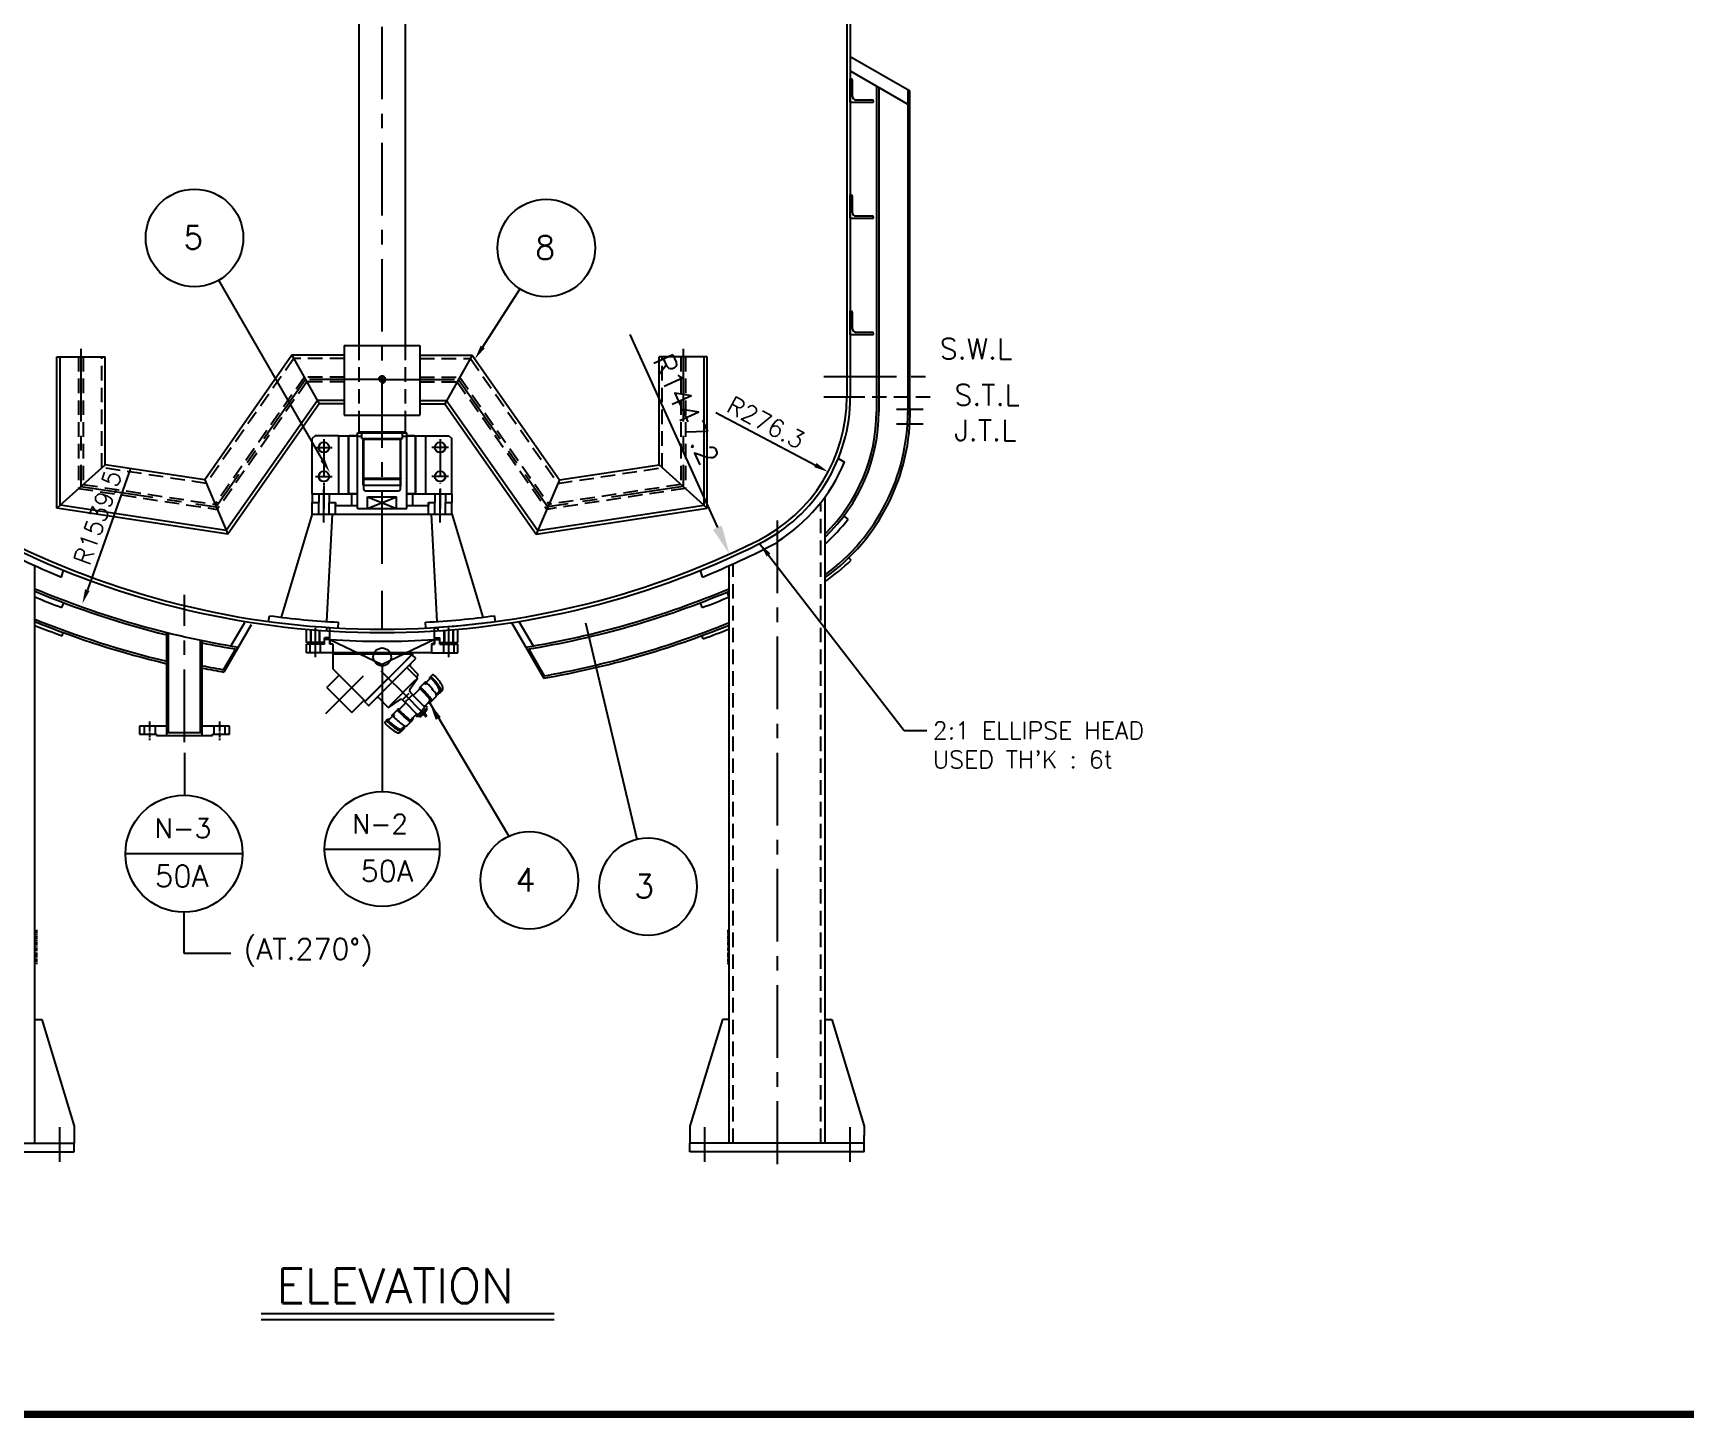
# Model space of a CAD drawing. Extents: x -25020 to 82531, y -53367 to 83281.
# Drawn here: x 1931 to 4775, y -6 to 2378 of the extents above; entities that cross this region are included whole.
import ezdxf

# ---------------------------------------------------------------- set-up
doc = ezdxf.new("R2010")
doc.units = 0
doc.header["$LTSCALE"] = 100
doc.header["$MEASUREMENT"] = 0
for name, pattern in [('CENTER', [2, 1.25, -0.25, 0.25, -0.25]), ('DASHDOT', [16.308264, 8.154132, -4.077066, 0, -4.077066]), ('DASHED', [12.231198, 8.154132, -4.077066]), ('DIVIDE', [1.25, 0.5, -0.25, 0, -0.25, 0, -0.25]), ('HIDDEN', [0.375, 0.25, -0.125]), ('PHANTOM', [2.5, 1.25, -0.25, 0.25, -0.25, 0.25, -0.25])]:
    doc.linetypes.add(name, pattern=pattern)
doc.layers.get('0').update_dxf_attribs({"linetype": 'CONTINUOUS'})
doc.layers.get('DEFPOINTS').update_dxf_attribs({"linetype": 'CONTINUOUS'})
for name, color, linetype in [('1', 1, 'CENTER'), ('2', 2, 'HIDDEN'), ('4', 4, 'CONTINUOUS'), ('CENTER', 1, 'CENTER'), ('DIM', 4, 'CONTINUOUS'), ('L1', 1, 'CENTER'), ('L3', 3, 'CONTINUOUS'), ('L9', 1, 'PHANTOM')]:
    doc.layers.add(name, color=color, linetype=linetype)
doc.layers.add('치수선', color=4, linetype='CONTINUOUS', lineweight=5)
doc.styles.add('ROMANS', font='romans.shx')
doc.dimstyles.get("Standard").update_dxf_attribs({"dimscale": 10, "dimtxt": 5, "dimasz": 5, "dimexe": 1, "dimexo": 1, "dimgap": 1, "dimtad": 1, "dimdec": 1, "dimzin": 0, "dimdsep": 46, "dimtxsty": 'ROMANS', "dimcen": 1, "dimclrd": 256, "dimclre": 256, "dimclrt": 256, "dimadec": 0, "dimazin": 0, "dimtfac": 1, "dimtdec": 1, "dimtmove": 0, "dimatfit": 3, "dimfxl": 1, "dimtolj": 1, "dimtzin": 0, "dimlwe": -1, "dimarcsym": 0})

# ---------------------------------------------------------------- blocks, each defined once
blk = doc.blocks.new('*D28')
at = {"layer": '4', "linetype": 'Continuous', "lineweight": -2, "transparency": 16777216}
blk.add_line((3106.8, 1724.8), (3277.9, 1634.3), dxfattribs=at)
at = {"layer": '4', "linetype": 'Continuous', "lineweight": 25, "transparency": 16777216}
blk.add_solid([(3279.8, 1638), (3275.9, 1630.6), (3300, 1622.6)], dxfattribs=at)
at = {"layer": 'DEFPOINTS', "color": 0, "linetype": 'Continuous', "lineweight": 25, "transparency": 16777216}
for p in [(3055.7, 1751.8), (3300, 1622.6)]:
    blk.add_point(p, dxfattribs=at)
at = {"layer": '4', "linetype": 'Continuous', "lineweight": -2, "transparency": 16777216, "insert": (3193, 1707.5), "char_height": 30, "attachment_point": 5, "rotation": 332.1321, "style": 'ROMANS'}
blk.add_mtext('\\A1;R276.3', dxfattribs=at)
blk = doc.blocks.new('*D29')
at = {"layer": '4', "linetype": 'Continuous', "lineweight": -2, "transparency": 16777216}
blk.add_line((2099.2, 1628.7), (2024.8, 1419.3), dxfattribs=at)
at = {"layer": '4', "linetype": 'Continuous', "lineweight": 25, "transparency": 16777216}
blk.add_solid([(2020.8, 1420.7), (2028.7, 1417.9), (2016.4, 1395.8)], dxfattribs=at)
at = {"layer": 'DEFPOINTS', "color": 0, "linetype": 'Continuous', "lineweight": 25, "transparency": 16777216}
for p in [(2532, 2846.3), (2016.4, 1395.8)]:
    blk.add_point(p, dxfattribs=at)
at = {"layer": '4', "linetype": 'Continuous', "lineweight": -2, "transparency": 16777216, "insert": (2042.6, 1544.1), "char_height": 30, "attachment_point": 5, "rotation": 70.4297, "style": 'ROMANS'}
blk.add_mtext('\\A1;R1539.5', dxfattribs=at)

msp = doc.modelspace()

# ---------------------------------------------------------------- linework, layer by layer
at = {"lineweight": -2}
for p, q in [((3332.04, 5174.85), (3332.04, 2173.65)), ((3338.04, 5035.3), (3338.04, 2177.11)), ((2491.99, 2582.19), (2491.99, 1840.23)), ((2572.09, 2582.19), (2572.09, 1840.23)), ((3383.04, 2287.13), (3383.04, 1726.3)), ((3387.04, 2284.82), (3387.04, 1726.3)), ((3437.04, 2280.95), (3437.04, 1720.58)), ((3440.04, 2279.22), (3440.04, 1732.3)), ((3332.04, 2173.64), (3332.04, 1751.81)), ((3338.04, 2177.11), (3338.04, 1751.85)), ((3332.04, 1786.85), (3338.04, 1786.85)), ((3332.04, 1786.85), (3338.04, 1786.85)), ((3332.04, 1751.85), (3338.04, 1751.85)), ((3338.04, 1751.81), (3338.04, 1751.85)), ((2491.99, 1720.24), (2491.99, 1691.85)), ((2572.09, 1720.24), (2572.09, 1691.85)), ((2491.99, 1691.85), (2493.99, 1689.85)), ((2570.09, 1689.85), (2572.09, 1691.85)), ((3317.43, 1645.92), (3327.74, 1639.42)), ((3294.54, 466.85), (3294.54, 1579.79)), ((1934.54, 466.85), (1934.54, 1461.22)), ((3129.54, 466.85), (3129.54, 1461.22)), ((1981, 1388.94), (1984.19, 1397.35)), ((3083.08, 1388.94), (3079.89, 1397.35)), ((3129.54, 1407.44), (3126.07, 1415.75)), ((1981.23, 1340.43), (1983.29, 1346.06)), ((2161.49, 1168.87), (2161.49, 1346.11)), ((2164.29, 1173.87), (2164.29, 1345.42)), ((3084.78, 1335.14), (3082.72, 1340.77)), ((2219.79, 1173.87), (2219.79, 1332.85)), ((2222.59, 1168.87), (2222.59, 1332.28)), ((2442.25, 1334.01), (2442.25, 1328)), ((2447.25, 1326.01), (2447.25, 1283.65)), ((2617.25, 1310.98), (2447.25, 1310.98)), ((2584.55, 1308.98), (2447.25, 1308.98)), ((2582.46, 1306.89), (2583.64, 1308.07)), ((2583.64, 1308.07), (2585.76, 1305.95)), ((2584.55, 1310.98), (2584.55, 1308.98)), ((2617.25, 1326.01), (2617.25, 1310.98)), ((2622.25, 1334.01), (2622.25, 1326.01)), ((2447.25, 1283.65), (2503.23, 1227.67)), ((2522.65, 1233.74), (2574.84, 1285.92)), ((2523.56, 1248), (2564.22, 1288.65)), ((2582.46, 1306.89), (2564.22, 1288.65)), ((2574.84, 1285.92), (2580.45, 1291.54)), ((2592.59, 1268.17), (2574.84, 1285.92)), ((2580.45, 1291.54), (2589.4, 1300.49)), ((2593.8, 1274.55), (2580.45, 1287.9)), ((2589.4, 1302.31), (2585.76, 1305.95)), ((2437.12, 1251.35), (2458.33, 1272.57)), ((2437.12, 1251.35), (2479.9, 1208.57)), ((2592.78, 1265.97), (2580.01, 1247.74)), ((2592.59, 1268.17), (2592.42, 1268.34)), ((2592.44, 1270.75), (2593.8, 1272.12)), ((2596.94, 1251.35), (2596.69, 1251.09)), ((2605.81, 1260.22), (2596.94, 1251.35)), ((2598.76, 1251.35), (2599.06, 1251.04)), ((2614.37, 1266.34), (2608.24, 1260.22)), ((2608.24, 1260.22), (2608.24, 1260.22)), ((2614.92, 1269.32), (2614.37, 1268.77)), ((2615.22, 1267.2), (2614.37, 1266.34)), ((2618.18, 1272.58), (2614.92, 1269.32)), ((2618.03, 1265.6), (2616.43, 1267.2)), ((2617.34, 1269.32), (2619.55, 1267.12)), ((2623.26, 1270.83), (2621.21, 1272.88)), ((2479.9, 1208.57), (2501.11, 1229.79)), ((2502.32, 1226.76), (2503.5, 1227.94)), ((2504.44, 1224.63), (2502.32, 1226.76)), ((2503.5, 1227.94), (2523.56, 1248)), ((2504.44, 1224.63), (2508.08, 1220.99)), ((2509.9, 1220.99), (2522.65, 1233.74)), ((2526.29, 1233.74), (2542.22, 1217.8)), ((2544.42, 1217.61), (2562.65, 1230.38)), ((2561.48, 1213.45), (2571.76, 1223.74)), ((2592.43, 1205.17), (2572.2, 1225.4)), ((2585, 1238.19), (2605.22, 1217.96)), ((2586.65, 1238.63), (2596.94, 1248.92)), ((2596.99, 1248.97), (2596.69, 1249.27)), ((2613.83, 1227.58), (2611.38, 1225.12)), ((2615.34, 1226.05), (2615.88, 1226.6)), ((2615.88, 1226.6), (2624.45, 1235.17)), ((2625.39, 1239.14), (2625.43, 1239.18)), ((2625.43, 1239.18), (2629.71, 1243.46)), ((2630.93, 1241.64), (2631.23, 1241.94)), ((2631.23, 1241.94), (2634.94, 1245.66)), ((2541.07, 1195.48), (2537.81, 1192.22)), ((2541.62, 1196.03), (2541.07, 1195.48)), ((2544.05, 1196.03), (2543.19, 1195.17)), ((2550.17, 1202.15), (2544.05, 1196.03)), ((2559.05, 1213.45), (2550.17, 1204.58)), ((2550.17, 1202.15), (2550.17, 1202.15)), ((2575.23, 1185.94), (2583.8, 1194.51)), ((2585.27, 1199.02), (2582.82, 1196.57)), ((2595.59, 1202.66), (2607.73, 1214.8)), ((2609.06, 1213.47), (2598.1, 1202.5)), ((2114.54, 1184.87), (2114.54, 1170.87)), ((2161.49, 1184.87), (2114.54, 1184.87)), ((2114.54, 1170.87), (2144.04, 1170.87)), ((2122.54, 1184.87), (2122.54, 1170.87)), ((2141.54, 1184.87), (2141.54, 1170.87)), ((2144.04, 1170.87), (2144.04, 1168.87)), ((2144.04, 1168.87), (2240.04, 1168.87)), ((2161.49, 1173.87), (2222.59, 1173.87)), ((2269.54, 1184.87), (2222.59, 1184.87)), ((2240.04, 1168.87), (2240.04, 1170.87)), ((2240.04, 1170.87), (2269.54, 1170.87)), ((2242.54, 1184.87), (2242.54, 1170.87)), ((2261.54, 1184.87), (2261.54, 1170.87)), ((2269.54, 1170.87), (2269.54, 1184.87)), ((2537.51, 1189.18), (2539.56, 1187.13)), ((2543.28, 1190.84), (2541.07, 1193.05)), ((2543.19, 1193.96), (2544.79, 1192.36)), ((2564.74, 1175.45), (2568.45, 1179.16)), ((2566.93, 1180.68), (2571.22, 1184.96)), ((2568.45, 1179.16), (2568.75, 1179.46)), ((2571.22, 1184.96), (2571.26, 1185)), ((1934.54, 679.71), (1946.27, 679.71)), ((1946.27, 679.71), (2002.04, 495.94)), ((3117.8, 679.71), (3062.04, 495.94)), ((3129.54, 679.71), (3117.8, 679.71)), ((3294.54, 679.71), (3306.27, 679.71)), ((3306.27, 679.71), (3362.04, 495.94)), ((2002.04, 495.94), (2002.04, 466.85)), ((3062.04, 495.94), (3062.04, 466.85)), ((3362.04, 495.94), (3362.04, 479.85)), ((1702.04, 466.85), (2002.04, 466.85)), ((2002.04, 451.85), (2002.04, 466.85)), ((3362.04, 466.85), (3062.04, 466.85)), ((3062.04, 451.85), (3062.04, 466.85)), ((3362.04, 451.85), (3362.04, 479.85)), ((1702.04, 451.85), (2002.04, 451.85)), ((3362.04, 451.85), (3062.04, 451.85)), ((2324.09, 173.36), (2828.32, 173.36))]:
    msp.add_line(p, q, dxfattribs=at)
at = {"linetype": 'Continuous', "lineweight": -2}
for p, q in [((3338.04, 2259.42), (3338.04, 2299.42)), ((3338.04, 2299.42), (3339.04, 2299.42)), ((3342.04, 2268.42), (3342.04, 2296.42)), ((3338.04, 2259.42), (3378.04, 2259.42)), ((3347.04, 2263.42), (3375.04, 2263.42)), ((3378.04, 2259.42), (3378.04, 2260.42)), ((3338.04, 2059.42), (3338.04, 2099.42)), ((3338.04, 2099.42), (3339.04, 2099.42)), ((3342.04, 2068.42), (3342.04, 2096.42)), ((3338.04, 2059.42), (3378.04, 2059.42)), ((3347.04, 2063.42), (3375.04, 2063.42)), ((3378.04, 2059.42), (3378.04, 2060.42)), ((3338.04, 1859.42), (3338.04, 1899.42)), ((3338.04, 1899.42), (3339.04, 1899.42)), ((3342.04, 1868.42), (3342.04, 1896.42)), ((3338.04, 1859.42), (3378.04, 1859.42)), ((3347.04, 1863.42), (3375.04, 1863.42)), ((3378.04, 1859.42), (3378.04, 1860.42)), ((2467.05, 1823.46), (2376.78, 1823.46)), ((2597.05, 1823.46), (2687.33, 1823.46)), ((2467.05, 1745.68), (2420.85, 1745.68)), ((2467.05, 1740.02), (2424.05, 1740.02)), ((2597.05, 1745.68), (2643.26, 1745.68)), ((2597.05, 1740.02), (2640.05, 1740.02)), ((3441.04, 1732.3), (3437.04, 1732.3)), ((2417.04, 1684.85), (2412.04, 1679.85)), ((2412.04, 1584.85), (2412.04, 1679.85)), ((2457.04, 1684.85), (2417.04, 1684.85)), ((2457.04, 1684.85), (2489.54, 1684.85)), ((2457.04, 1684.85), (2457.04, 1584.85)), ((2474.54, 1684.85), (2474.54, 1584.85)), ((2475.54, 1684.85), (2474.54, 1683.85)), ((2474.54, 1585.85), (2474.54, 1683.85)), ((2489.54, 1684.85), (2475.54, 1684.85)), ((2489.54, 1683.85), (2488.54, 1684.85)), ((2489.54, 1689.85), (2574.54, 1689.85)), ((2489.54, 1559.85), (2489.54, 1689.85)), ((2489.54, 1585.85), (2489.54, 1683.85)), ((2497.04, 1683.85), (2489.54, 1683.85)), ((2491.99, 1691.85), (2572.09, 1691.85)), ((2497.04, 1679.85), (2567.04, 1679.85)), ((2499.54, 1679.85), (2500.54, 1678.85)), ((2500.54, 1592.85), (2500.54, 1678.85)), ((2500.54, 1678.85), (2563.54, 1678.85)), ((2563.54, 1678.85), (2564.54, 1679.85)), ((2563.54, 1592.85), (2563.54, 1678.85)), ((2574.54, 1683.85), (2567.04, 1683.85)), ((2574.54, 1559.85), (2574.54, 1689.85)), ((2588.54, 1684.85), (2574.54, 1684.85)), ((2575.54, 1684.85), (2574.54, 1683.85)), ((2574.54, 1684.85), (2607.04, 1684.85)), ((2574.54, 1585.85), (2574.54, 1683.85)), ((2589.54, 1683.85), (2588.54, 1684.85)), ((2589.54, 1684.85), (2589.54, 1584.85)), ((2589.54, 1585.85), (2589.54, 1683.85)), ((2607.04, 1684.85), (2607.04, 1584.85)), ((2607.04, 1684.85), (2647.04, 1684.85)), ((2647.04, 1684.85), (2652.04, 1679.85)), ((2652.04, 1584.85), (2652.04, 1679.85)), ((2226.78, 1609.09), (2055.25, 1635.07)), ((2837.33, 1609.09), (3008.85, 1635.07)), ((2499.54, 1611.85), (2564.54, 1611.85)), ((2499.54, 1599.85), (2564.54, 1599.85)), ((2500.54, 1609.85), (2563.54, 1609.85)), ((2263.86, 1521.85), (1977.8, 1565.18)), ((2412.04, 1584.85), (2489.54, 1584.85)), ((2412.04, 1584.85), (2412.04, 1569.85)), ((2412.04, 1549.85), (2412.04, 1569.85)), ((2412.04, 1569.85), (2423.04, 1569.85)), ((2423.04, 1584.85), (2423.04, 1569.85)), ((2441.04, 1584.85), (2441.04, 1569.85)), ((2441.04, 1569.85), (2452.04, 1569.85)), ((2452.04, 1569.85), (2452.04, 1564.85)), ((2452.04, 1564.85), (2489.54, 1564.85)), ((2475.54, 1584.85), (2474.54, 1585.85)), ((2489.54, 1584.85), (2475.54, 1584.85)), ((2488.54, 1584.85), (2489.54, 1585.85)), ((2503.54, 1589.85), (2560.54, 1589.85)), ((2507.04, 1559.85), (2507.04, 1579.85)), ((2507.04, 1579.85), (2532.04, 1579.85)), ((2532.04, 1579.85), (2557.04, 1579.85)), ((2557.04, 1559.85), (2557.04, 1579.85)), ((2575.54, 1584.85), (2574.54, 1585.85)), ((2588.54, 1584.85), (2574.54, 1584.85)), ((2574.54, 1584.85), (2652.04, 1584.85)), ((2574.54, 1564.85), (2612.04, 1564.85)), ((2588.54, 1584.85), (2589.54, 1585.85)), ((2612.04, 1569.85), (2612.04, 1564.85)), ((2612.04, 1569.85), (2623.04, 1569.85)), ((2623.04, 1584.85), (2623.04, 1569.85)), ((2641.04, 1584.85), (2641.04, 1569.85)), ((2641.04, 1569.85), (2652.04, 1569.85)), ((2652.04, 1584.85), (2652.04, 1569.85)), ((2652.04, 1549.85), (2652.04, 1569.85)), ((2800.25, 1521.85), (3086.3, 1565.18)), ((2266.56, 1515.48), (1972.25, 1560.17)), ((2412.04, 1550.15), (2358.39, 1372.38)), ((2412.04, 1549.85), (2652.04, 1549.85)), ((2437.07, 1364.99), (2447.04, 1549.85)), ((2489.54, 1559.85), (2574.54, 1559.85)), ((2627, 1364.99), (2617.04, 1549.85)), ((2652.04, 1550.15), (2705.69, 1372.38)), ((2797.54, 1515.48), (3091.85, 1560.17)), ((2336.9, 1365.07), (2338.51, 1374.94)), ((2727.18, 1365.07), (2725.57, 1374.94)), ((2456.44, 1353.83), (2457.04, 1363.81)), ((2607.64, 1353.83), (2607.04, 1363.81))]:
    msp.add_line(p, q, dxfattribs=at)
at = {"linetype": 'CENTER', "lineweight": -2}
for p, q in [((2497.04, 1679.85), (2497.04, 1689.85)), ((2567.04, 1679.85), (2567.04, 1689.85)), ((2423.04, 1549.85), (2423.04, 1569.85)), ((2441.04, 1549.85), (2441.04, 1569.85)), ((2452.04, 1549.85), (2452.04, 1569.85)), ((2479.54, 1584.85), (2479.54, 1564.85)), ((2584.54, 1584.85), (2584.54, 1564.85)), ((2612.04, 1549.85), (2612.04, 1569.85)), ((2623.04, 1549.85), (2623.04, 1569.85)), ((2641.04, 1549.85), (2641.04, 1569.85))]:
    msp.add_line(p, q, dxfattribs=at)
at = {"linetype": 'Continuous', "lineweight": -2, "ltscale": 0.3}
for p, q in [((3334.13, 1541.45), (3326.95, 1546.87)), ((3339.57, 1470.6), (3335.42, 1474.94))]:
    msp.add_line(p, q, dxfattribs=at)
at = {"color": 0, "lineweight": -2}
for p, q in [((1980.54, 1441.61), (1983.86, 1453.15)), ((3083.54, 1441.61), (3080.22, 1453.15))]:
    msp.add_line(p, q, dxfattribs=at)
at = {"color": 1, "linetype": 'CENTER', "lineweight": -2, "ltscale": 10}
for p, q in [((2417.25, 1324.01), (2417.25, 1353.96)), ((2647.25, 1324.01), (2647.25, 1353.96)), ((2408.25, 1311.01), (2408.25, 1326.01)), ((2417.25, 1303.53), (2417.25, 1333.47)), ((2426.25, 1311.01), (2426.25, 1326.01)), ((2638.25, 1311.01), (2638.25, 1326.01)), ((2647.25, 1303.53), (2647.25, 1333.47)), ((2656.25, 1311.01), (2656.25, 1326.01))]:
    msp.add_line(p, q, dxfattribs=at)
at = {"linetype": 'Continuous', "lineweight": -2}
for centre, radius in [((2532.06, 1781.74), 4.25), ((2432.04, 1664.85), 9), ((2632.04, 1664.85), 9), ((2432.04, 1614.85), 9), ((2632.04, 1614.85), 9)]:
    msp.add_circle(centre, radius, dxfattribs=at)
at = {"lineweight": -2}
for centre in [(2607.03, 1259.01), (2551.39, 1203.36)]:
    msp.add_circle(centre, 1.72, dxfattribs=at)
at = {"linetype": 'Continuous', "lineweight": -2}
for centre, radius, start, end in [((3339.04, 2296.42), 3, 0, 90), ((3347.04, 2268.42), 5, 180, 270), ((3375.04, 2260.42), 3, 0, 90), ((3339.04, 2096.42), 3, 0, 90), ((3347.04, 2068.42), 5, 180, 270), ((3375.04, 2060.42), 3, 0, 90), ((3339.04, 1896.42), 3, 0, 90), ((3347.04, 1868.42), 5, 180, 270), ((3375.04, 1860.42), 3, 0, 90), ((2503.54, 1592.85), 3, 180, 270), ((2560.54, 1592.85), 3, 270, 0), ((2532.04, 2799.05), 1437.2, 262.26105, 267.00867), ((2532.04, 2799.05), 1437.2, 272.99133, 277.73895), ((2532.04, 2799.05), 1447.2, 272.99441, 277.74938)]:
    msp.add_arc(centre, radius, start, end, dxfattribs=at)
at = {"color": 1, "linetype": 'Continuous', "lineweight": -2}
msp.add_arc((2532.06, 1781.74), 6, 269.88102, 180, dxfattribs=at)
at = {"lineweight": -2}
for centre, radius, start, end in [((3055.72, 1751.81), 276.32, 296.5676, 0), ((3055.72, 1751.81), 282.32, 296.5676, 0), ((3088.85, 1726.48), 352.24, 305.72926, 0.94698), ((3089.11, 1726.3), 293.93, 314.33945, 0), ((3089.11, 1726.3), 297.93, 313.59247, 0), ((3089.11, 1726.3), 347.93, 306.18787, 0), ((3055.72, 1751.81), 294.32, 302.08133, 337.55161), ((3089.11, 1726.3), 306.93, 312.0135, 322.96794), ((2532.04, 2799.05), 1465.2, 242.34798, 247.88926), ((2532.04, 2799.05), 1453.2, 243.4324, 296.5676), ((2532.04, 2799.05), 1447.2, 243.4324, 296.5676), ((2532.04, 2799.05), 1465.2, 292.11074, 297.65202), ((3092.09, 1729.19), 357.93, 304.44489, 313.74293), ((2532.04, 2840.3), 1539.45, 247.16208, 260.75481), ((2532.04, 2840.3), 1543.45, 247.2246, 256.10879), ((2532.04, 2840.3), 1552.45, 247.36399, 249.20964), ((2532.04, 2840.3), 1539.45, 279.24519, 292.83792), ((2532.04, 2840.3), 1543.45, 279.30145, 292.7754), ((2532.04, 2840.3), 1552.45, 290.79036, 292.63601), ((2532.04, 2846.3), 1593.45, 247.97738, 256.553), ((2532.04, 2846.3), 1597.45, 248.0354, 256.5873), ((2532.04, 2846.3), 1603.45, 248.12184, 249.90877), ((2532.04, 2840.3), 1593.45, 279.97925, 292.02262), ((2532.04, 2840.3), 1597.45, 280.03152, 291.9646), ((2533.97, 2841.01), 1603.45, 290.09123, 291.80366), ((2532.04, 2840.3), 1543.45, 258.43425, 260.69855), ((2532.04, 2852), 1593.45, 258.80193, 260.24479), ((2532.04, 2852), 1597.45, 258.83033, 260.19189), ((2582.27, 1289.72), 2.57, 135, 225), ((2588.49, 1301.4), 1.29, 315, 45), ((2593.65, 1269.54), 1.72, 135, 224.16658), ((2591.38, 1266.96), 1.72, 325, 44.99381), ((2592.59, 1273.33), 1.72, 315, 45), ((2597.6, 1250.18), 1.29, 135, 225), ((2597.85, 1250.44), 1.29, 45, 135), ((2389.24, 1041.22), 296.74, 40.30279, 45), ((2607.03, 1259.01), 1.72, 45, 135), ((2390.71, 1057.49), 297.35, 38.28641, 42.98362), ((2615.58, 1267.56), 1.72, 135, 225), ((2616.13, 1268.11), 1.72, 45, 135), ((2615.83, 1266.59), 0.858, 45, 135), ((2567.97, 1215.54), 70.8, 27.96528, 45), ((2619.84, 1271.22), 2.15, 50.67053, 140.67053), ((2567.97, 1215.54), 72.95, 27.96528, 45), ((2571.68, 1219.25), 72.95, 27.96528, 45), ((2630.25, 1250.35), 6.63, 315, 27.96528), ((2524.47, 1231.91), 2.57, 45, 135), ((2582.83, 1245.77), 3.43, 145, 225), ((2597.55, 1248.31), 0.858, 130.25788, 135), ((2597.55, 1248.31), 0.858, 44.8326, 130.25788), ((2389.24, 1041.22), 294.59, 40.27554, 44.8326), ((2612.47, 1229.38), 4.4, 255.63063, 310.7943), ((2611.69, 1229.71), 3.02, 315, 40.27554), ((2611.84, 1229.67), 5.08, 322.73271, 43.22474), ((2619.59, 1237.89), 5.94, 12.16222, 40.30279), ((2621.88, 1237.75), 3.64, 314.99821, 352.2588), ((2619.59, 1237.89), 5.94, 353.89324, 12.16222), ((2625.57, 1245.01), 5.83, 268.58266, 292.76948), ((2624.65, 1247.92), 8.88, 291.01297, 315), ((2626.54, 1246.63), 4.49, 315, 27.96528), ((2626.54, 1246.63), 6.63, 315, 27.96528), ((2508.99, 1221.9), 1.29, 225, 315), ((2542.28, 1194.26), 1.72, 135, 225), ((2542.84, 1194.81), 1.72, 45, 135), ((2543.8, 1194.57), 0.858, 135, 225), ((2551.39, 1203.36), 1.72, 135, 225), ((2752.9, 1419.68), 297.35, 227.01638, 231.71359), ((2769.18, 1421.16), 296.74, 225, 229.69721), ((2769.18, 1421.16), 294.59, 225.1674, 229.72446), ((2580.72, 1198.55), 5.08, 226.77526, 307.26729), ((2580.68, 1198.7), 3.02, 229.72446, 315), ((2539.17, 1190.55), 2.15, 129.32947, 219.32947), ((2591.14, 1238.71), 72.95, 225, 242.03472), ((2594.86, 1242.43), 72.95, 225, 242.03472), ((2594.86, 1242.43), 70.8, 225, 242.03472), ((2560.05, 1180.14), 6.63, 242.03472, 315), ((2563.76, 1183.85), 6.63, 242.03472, 315), ((2563.76, 1183.85), 4.49, 242.03472, 315), ((2572.51, 1190.81), 5.94, 229.69721, 257.83778), ((2562.47, 1185.74), 8.88, 315, 338.98703), ((2565.38, 1184.82), 5.83, 337.23052, 1.41734), ((2572.51, 1190.81), 5.94, 257.83778, 276.10676), ((2572.65, 1188.52), 3.64, 277.7412, 315.00179)]:
    msp.add_arc(centre, radius, start, end, dxfattribs=at)
at = {"layer": '1', "color": 1, "linetype": 'Continuous', "lineweight": -2}
for p, q in [((2499.54, 1599.85), (2499.54, 1679.85)), ((2564.54, 1599.85), (2564.54, 1679.85)), ((2499.54, 1599.85), (2500.54, 1598.85)), ((2564.54, 1599.85), (2563.54, 1598.85))]:
    msp.add_line(p, q, dxfattribs=at)
at = {"layer": '1', "color": 7, "lineweight": -2}
for p, q in [((2503.23, 1227.67), (2584.55, 1308.98)), ((2572.26, 1224.79), (2567.05, 1229.99)), ((2572.65, 1227.06), (2577.99, 1232.4)), ((2577.99, 1232.4), (2583.34, 1237.74)), ((2580.4, 1243.34), (2585.61, 1238.14)), ((2606.82, 1220.57), (2611.38, 1225.12)), ((2559.3, 1213.71), (2559.05, 1213.45)), ((2559.35, 1211.33), (2559.05, 1211.63)), ((2561.12, 1213.71), (2561.43, 1213.4)), ((2583.8, 1194.51), (2584.34, 1195.05)), ((2585.27, 1199.02), (2589.83, 1203.57)), ((2589.83, 1203.57), (2590.94, 1204.69)), ((2593.16, 1200.24), (2589.83, 1203.57)), ((2595.59, 1202.66), (2593.16, 1200.24)), ((2599.84, 1210.55), (2595.42, 1206.13)), ((2596.93, 1201.33), (2595.59, 1202.66)), ((2598.1, 1202.5), (2596.93, 1201.33)), ((2597.1, 1201.16), (2596.93, 1201.33)), ((2604.26, 1214.98), (2599.84, 1210.55)), ((2602.89, 1205), (2603.59, 1204.4)), ((2603.59, 1204.4), (2604.88, 1203.32)), ((2604.88, 1203.32), (2606.2, 1202.22)), ((2605.99, 1206.8), (2605.4, 1207.51)), ((2605.7, 1219.45), (2606.82, 1220.57)), ((2607.07, 1205.52), (2605.99, 1206.8)), ((2606.2, 1202.22), (2606.89, 1201.64)), ((2610.16, 1217.23), (2606.82, 1220.57)), ((2608.18, 1204.2), (2607.07, 1205.52)), ((2607.46, 1201.66), (2608.73, 1202.93)), ((2607.73, 1214.8), (2610.16, 1217.23)), ((2607.73, 1214.8), (2609.06, 1213.47)), ((2608.75, 1203.51), (2608.18, 1204.2)), ((2609.06, 1213.47), (2609.24, 1213.29))]:
    msp.add_line(p, q, dxfattribs=at)
at = {"layer": '1', "color": 2, "linetype": 'DASHDOT', "lineweight": -2}
for p, q in [((2577.99, 1232.4), (2530.62, 1279.77)), ((2594.99, 1215.41), (2577.99, 1232.4)), ((2599.84, 1210.55), (2594.99, 1215.41)), ((2594.99, 1215.41), (2603.94, 1206.45)), ((2603.94, 1206.45), (2599.84, 1210.55)), ((2604.03, 1206.36), (2603.94, 1206.45)), ((2604.15, 1206.24), (2604.03, 1206.36)), ((2604.15, 1206.24), (2604.64, 1205.76)), ((2604.64, 1205.76), (2604.76, 1205.63)), ((2607.35, 1203.04), (2604.76, 1205.63)), ((2605.28, 1202.51), (2607.88, 1205.11)), ((2607.35, 1203.04), (2608.6, 1201.8))]:
    msp.add_line(p, q, dxfattribs=at)
at = {"layer": '1', "color": 2, "lineweight": -2}
for p, q in [((2545.18, 1220.03), (2590.39, 1265.24)), ((2568.6, 1231.58), (2578.92, 1241.9))]:
    msp.add_line(p, q, dxfattribs=at)
at = {"layer": '1', "color": 1, "linetype": 'DASHED', "lineweight": -2}
for p, q in [((2607.07, 1205.52), (2604.88, 1203.32)), ((2606.2, 1202.22), (2608.18, 1204.2))]:
    msp.add_line(p, q, dxfattribs=at)
at = {"layer": '1', "color": 7, "lineweight": -2}
for centre, radius, start, end in [((2564.62, 1227.57), 3.43, 45, 125), ((2570.55, 1224.95), 1.72, 315, 15), ((2573.86, 1225.84), 1.72, 135, 195), ((2584.55, 1236.53), 1.72, 75, 135), ((2585.44, 1239.85), 1.72, 255, 315), ((2543.43, 1219.02), 1.72, 225, 305), ((2559.96, 1212.54), 1.29, 135, 225), ((2560.21, 1212.8), 1.29, 45, 135), ((2562.08, 1212.85), 0.858, 139.74212, 225.1674), ((2562.08, 1212.85), 0.858, 135, 139.74212), ((2581.01, 1197.93), 4.4, 319.2057, 14.36937), ((2592.16, 1203.48), 1.72, 80.68533, 135), ((2592.99, 1208.56), 3.43, 260.68533, 315), ((2597.4, 1201.46), 0.429, 225, 303.93519), ((2573.69, 1236.7), 42.91, 303.93519, 311.13554), ((2602.33, 1204.34), 0.858, 50, 135), ((2602.76, 1203.42), 1.29, 50, 131.13554), ((2601.84, 1217.4), 3.43, 315, 9.31467), ((2606.92, 1218.24), 1.72, 135, 189.31467), ((2606.06, 1208.06), 0.858, 135, 220), ((2606.98, 1207.63), 1.29, 138.86446, 220), ((2573.69, 1236.7), 42.91, 318.86446, 326.06481), ((2607.16, 1201.97), 0.429, 230, 315), ((2608.43, 1203.23), 0.429, 315, 40), ((2608.93, 1212.99), 0.429, 326.06481, 45)]:
    msp.add_arc(centre, radius, start, end, dxfattribs=at)
at = {"layer": '2', "linetype": 'HIDDEN', "lineweight": -2}
for p, q in [((2009.75, 1820.74), (2009.75, 1594.18)), ((2017.75, 1820.74), (2017.75, 1601.06)), ((2049.66, 1630.02), (2049.66, 1820.74)), ((2491.99, 1840.23), (2491.99, 1720.24)), ((2492, 1840.23), (2492, 1720.24)), ((2572.09, 1840.23), (2572.09, 1720.24)), ((2572.1, 1840.23), (2572.1, 1720.24)), ((3014.44, 1630.02), (3014.44, 1820.74)), ((3046.35, 1820.74), (3046.35, 1601.06)), ((3054.35, 1820.74), (3054.35, 1594.18)), ((2379.98, 1817.8), (2229.48, 1602.72)), ((2467.05, 1817.8), (2379.98, 1817.8)), ((2597.05, 1817.8), (2684.12, 1817.8)), ((2684.12, 1817.8), (2834.62, 1602.72)), ((2398.33, 1785.74), (2244.75, 1566.77)), ((2402.49, 1777.74), (2248.45, 1558.12)), ((2467.05, 1785.74), (2398.33, 1785.74)), ((2467.05, 1777.74), (2402.49, 1777.74)), ((2597.05, 1785.74), (2665.77, 1785.74)), ((2597.05, 1777.74), (2661.61, 1777.74)), ((2661.61, 1777.74), (2815.65, 1558.12)), ((2665.77, 1785.74), (2819.35, 1566.77)), ((2229.48, 1602.72), (2049.66, 1630.02)), ((2834.62, 1602.72), (3014.44, 1630.02)), ((2009.75, 1594.18), (2248.45, 1558.12)), ((2017.75, 1601.06), (2244.75, 1566.77)), ((3054.35, 1594.18), (2815.65, 1558.12)), ((3046.35, 1601.06), (2819.35, 1566.77))]:
    msp.add_line(p, q, dxfattribs=at)
at = {"layer": '2', "color": 2, "linetype": 'PHANTOM', "lineweight": -2}
for p, q in [((3292.57, 1786.85), (3488.2, 1786.85)), ((3292.21, 1751.85), (3338.04, 1751.85))]:
    msp.add_line(p, q, dxfattribs=at)
at = {"layer": '2', "color": 2, "lineweight": -2}
msp.add_line((3338.04, 1751.85), (3480.83, 1751.85), dxfattribs=at)
at = {"layer": '2', "lineweight": -2}
for p, q in [((3287.44, 466.85), (3287.44, 1570.34)), ((3136.64, 466.85), (3136.64, 1464.41))]:
    msp.add_line(p, q, dxfattribs=at)
at = {"layer": '4', "color": 1, "linetype": 'CENTER', "lineweight": -2}
for p, q in [((2532.04, 1464.19), (2532.04, 6526.82)), ((2013.75, 1834.65), (2013.75, 1597.62)), ((3050.35, 1834.65), (3050.35, 1597.62)), ((2400.41, 1781.74), (2246.6, 1562.44)), ((2532.06, 1781.74), (2400.41, 1781.74)), ((2532.04, 1781.74), (2663.69, 1781.74)), ((2532.06, 1781.74), (2597.05, 1781.74)), ((2663.69, 1781.74), (2817.5, 1562.44)), ((2013.75, 1597.62), (2246.6, 1562.44)), ((3050.35, 1597.62), (2817.5, 1562.44))]:
    msp.add_line(p, q, dxfattribs=at)
at = {"layer": '4', "lineweight": -2}
for p, q in [((2958.38, 1859.28), (3109.27, 1526.67)), ((2324.09, 163.36), (2828.32, 163.36)), ((0, 0), (10092.04, 0))]:
    msp.add_line(p, q, dxfattribs=at)
at = {"layer": '4', "color": 0, "lineweight": -2}
for p, q in [((1972.25, 1820.74), (2055.25, 1820.74)), ((1972.25, 1560.17), (1972.25, 1820.74)), ((1977.8, 1565.18), (1977.8, 1820.74)), ((2055.25, 1635.07), (2055.25, 1820.74)), ((2376.78, 1823.46), (2226.78, 1609.09)), ((2376.78, 1823.46), (2424.05, 1740.02)), ((2467.05, 1840.23), (2467.05, 1720.24)), ((2467.05, 1840.23), (2597.05, 1840.23)), ((2597.05, 1840.23), (2597.05, 1720.24)), ((2687.33, 1823.46), (2640.05, 1740.02)), ((2687.33, 1823.46), (2837.33, 1609.09)), ((3091.85, 1820.74), (3008.85, 1820.74)), ((3008.85, 1635.07), (3008.85, 1820.74)), ((3086.3, 1565.18), (3086.3, 1820.74)), ((3091.85, 1560.17), (3091.85, 1820.74)), ((2420.85, 1745.68), (2263.86, 1521.85)), ((2424.05, 1740.02), (2266.56, 1515.48)), ((2640.05, 1740.02), (2797.54, 1515.48)), ((2643.26, 1745.68), (2800.25, 1521.85)), ((2467.05, 1720.24), (2597.05, 1720.24)), ((1972.25, 1560.17), (2055.25, 1635.07)), ((3091.85, 1560.17), (3008.85, 1635.07)), ((2226.78, 1609.09), (2266.56, 1515.48)), ((2837.33, 1609.09), (2797.54, 1515.48))]:
    msp.add_line(p, q, dxfattribs=at)
at = {"layer": '4', "linetype": 'Continuous', "lineweight": -2}
for p, q in [((3417.51, 1730.35), (3463.35, 1730.35)), ((3417.51, 1705.35), (3463.35, 1705.35)), ((2532.04, 1351.85), (2532.04, 1417.67)), ((2436.25, 1355.03), (2436.25, 1349.01)), ((2628.25, 1355.05), (2628.25, 1349.04))]:
    msp.add_line(p, q, dxfattribs=at)
at = {"layer": '4', "color": 7, "lineweight": -2}
for p, q in [((2767.68, 1365.09), (2792, 1322.96)), ((2307.04, 1359.52), (2259.91, 1277.9)), ((2295.06, 1362.77), (2272.07, 1322.96)), ((2755, 1363.06), (2810.3, 1267.27))]:
    msp.add_line(p, q, dxfattribs=at)
at = {"layer": '4', "color": 3, "linetype": 'DIVIDE', "lineweight": -2, "ltscale": 20}
for p, q in [((2279.59, 1317.64), (2259.08, 1282.11)), ((2784.49, 1317.64), (2811.13, 1271.48))]:
    msp.add_line(p, q, dxfattribs=at)
at = {"layer": '4', "lineweight": -2, "const_width": 12.76}
msp.add_lwpolyline([(0, 7068.26), (10092.04, 7068.26), (10092.04, 0), (0, 0), (0, 7068.26)], dxfattribs=at)
at = {"layer": '4', "linetype": 'Continuous', "lineweight": -2}
for points in [[(2429.55, 1643.51), (2251.19, 1952.74)], [(2705.26, 1837.75), (2769.38, 1937.49)]]:
    msp.add_lwpolyline(points, dxfattribs=at)
at = {"layer": '4', "color": 3, "lineweight": -2}
for centre in [(2209.22, 2025.5), (2814.8, 2008.15)]:
    msp.add_circle(centre, 84, dxfattribs=at)
at = {"layer": '4', "linetype": 'Continuous', "lineweight": -2}
for centre, radius in [((2532.25, 1304.01), 15.44), ((2532.25, 1310.01), 9.094947017729282e-13), ((2532.25, 1310.01), 9.094947017729282e-13)]:
    msp.add_circle(centre, radius, dxfattribs=at)
at = {"layer": '4', "color": 7, "lineweight": -2}
msp.add_arc((2532.25, 2678.6), 1347.6, 266.17063, 273.82937, dxfattribs=at)
at = {"layer": '4', "linetype": 'Continuous', "lineweight": -2}
for points in [[(2708.76, 1835.49), (2691.74, 1816.72), (2701.75, 1840)], [(2433.16, 1645.59), (2442.04, 1621.85), (2425.94, 1641.43)]]:
    msp.add_solid(points, dxfattribs=at)
at = {"layer": '4', "lineweight": -2}
msp.add_solid([(3116.86, 1530.11), (3101.69, 1523.22), (3129.93, 1481.13)], dxfattribs=at)
at = {"layer": 'CENTER', "linetype": 'CENTER', "lineweight": -2, "ltscale": 0.5}
for p, q in [((2432.04, 1678.96), (2432.04, 1599.21)), ((2632.04, 1678.96), (2632.04, 1602.85)), ((2417.73, 1664.85), (2446.18, 1664.85)), ((2646.35, 1664.85), (2617.9, 1664.85)), ((2417.73, 1614.85), (2446.18, 1614.85)), ((2646.35, 1614.85), (2617.9, 1614.85))]:
    msp.add_line(p, q, dxfattribs=at)
at = {"layer": 'CENTER', "linetype": 'Continuous', "lineweight": -2}
for p, q in [((2432.04, 1598.17), (2432.04, 1559.29)), ((2632.04, 1593.89), (2632.04, 1559.22))]:
    msp.add_line(p, q, dxfattribs=at)
at = {"layer": 'CENTER', "linetype": 'CENTER', "lineweight": -2}
for p, q in [((2432.04, 1535.23), (2432.04, 1592.51)), ((2632.04, 1535.23), (2632.04, 1592.51))]:
    msp.add_line(p, q, dxfattribs=at)
at = {"layer": 'CENTER', "lineweight": -2}
msp.add_line((3212.04, 1538.95), (3212.04, 430.74), dxfattribs=at)
at = {"layer": 'CENTER', "lineweight": -2, "ltscale": 15}
for p, q in [((2435.24, 1206.7), (2500.06, 1271.52)), ((1977.04, 494.3), (1977.04, 434.41)), ((3087.04, 494.3), (3087.04, 434.41)), ((3337.04, 494.3), (3337.04, 434.41))]:
    msp.add_line(p, q, dxfattribs=at)
at = {"layer": 'CENTER', "lineweight": -2, "ltscale": 0.05}
for p, q in [((1937.04, 833.97), (1937.04, 774.08)), ((3127.04, 833.97), (3127.04, 774.08))]:
    msp.add_line(p, q, dxfattribs=at)
at = {"layer": 'DIM', "color": 2, "lineweight": -2}
for p, q in [((2402.25, 1329.01), (2402.25, 1351.66)), ((2432.75, 1329.01), (2432.75, 1337.01)), ((2442.25, 1337.01), (2432.75, 1337.01)), ((2442.25, 1354.18), (2436.25, 1354.18)), ((2442.25, 1326.01), (2442.25, 1354.18)), ((2622.25, 1354.18), (2628.25, 1354.18)), ((2622.25, 1326.01), (2622.25, 1354.18)), ((2622.25, 1337.01), (2631.75, 1337.01)), ((2631.75, 1329.01), (2631.75, 1337.01)), ((2662.25, 1329.01), (2662.25, 1351.7)), ((2432.75, 1329.01), (2402.25, 1329.01)), ((2432.75, 1326.01), (2402.25, 1326.01)), ((2447.25, 1311.01), (2402.25, 1311.01)), ((2442.25, 1334.01), (2432.75, 1334.01)), ((2442.25, 1334.01), (2432.75, 1334.01)), ((2617.25, 1311.01), (2662.25, 1311.01)), ((2622.25, 1334.01), (2631.75, 1334.01)), ((2622.25, 1334.01), (2631.75, 1334.01)), ((2631.75, 1329.01), (2662.25, 1329.01)), ((2631.75, 1326.01), (2662.25, 1326.01)), ((2631.75, 1326.01), (2662.25, 1326.01))]:
    msp.add_line(p, q, dxfattribs=at)
at = {"layer": 'DIM', "lineweight": -2}
for p, q in [((2409.25, 1329.01), (2409.25, 1351.05)), ((2410.25, 1329.01), (2410.25, 1350.97)), ((2424.25, 1329.01), (2424.25, 1349.86)), ((2425.25, 1329.01), (2425.25, 1349.78)), ((2639.25, 1329.01), (2639.25, 1349.81)), ((2640.25, 1329.01), (2640.25, 1349.89)), ((2654.25, 1329.01), (2654.25, 1351)), ((2655.25, 1329.01), (2655.25, 1351.09)), ((2402.25, 1311.01), (2402.25, 1326.01)), ((2432.75, 1326.01), (2432.75, 1334.01)), ((2442.25, 1334.01), (2532.25, 1291.09)), ((2442.25, 1332.9), (2443.25, 1333.53)), ((2442.25, 1328), (2442.25, 1326.01)), ((2442.25, 1328), (2447.25, 1326.01)), ((2447.25, 1326.01), (2442.25, 1326.01)), ((2622.25, 1334.01), (2532.25, 1291.09)), ((2622.25, 1328), (2617.25, 1326.01)), ((2617.25, 1326.01), (2622.25, 1326.01)), ((2617.25, 1310.98), (2619.25, 1310.98)), ((2631.75, 1326.01), (2631.75, 1334.01)), ((2662.25, 1311.01), (2662.25, 1326.01))]:
    msp.add_line(p, q, dxfattribs=at)
at = {"layer": 'L1', "linetype": 'Continuous', "lineweight": -2}
for p, q in [((2499.54, 1611.85), (2500.54, 1609.85)), ((2564.54, 1611.85), (2563.54, 1609.85)), ((2507.04, 1559.85), (2557.04, 1579.85)), ((2507.04, 1579.85), (2557.04, 1559.85))]:
    msp.add_line(p, q, dxfattribs=at)
at = {"layer": 'L3', "color": 7, "linetype": 'Continuous', "lineweight": -2}
for p, q in [((3338.04, 2338.11), (3440.04, 2279.22)), ((3338.04, 2313.11), (3440.04, 2254.22))]:
    msp.add_line(p, q, dxfattribs=at)
at = {"layer": 'L3', "lineweight": -2}
for p, q in [((2614.39, 1224.4), (2750.03, 995.51)), ((2192.04, 1139.06), (2192.04, 1065.87)), ((2433.29, 973.29), (2631.21, 973.29)), ((2291.92, 965.11), (2090.4, 965.11))]:
    msp.add_line(p, q, dxfattribs=at)
at = {"layer": 'L3', "linetype": 'Continuous', "lineweight": -2}
msp.add_lwpolyline([(2882.24, 1362.94), (2970.56, 990.15)], dxfattribs=at)
at = {"layer": 'L3', "lineweight": -2}
for centre, radius in [((2191.16, 965.11), 100.76), ((2532.25, 973.29), 98.96), ((2785.66, 919.44), 84), ((2989.92, 908.41), 84)]:
    msp.add_circle(centre, radius, dxfattribs=at)
msp.add_solid([(2624.35, 1195.67), (2633.13, 1200.45), (2614.39, 1224.4)], dxfattribs=at)
at = {"layer": 'L9', "linetype": 'CENTER', "lineweight": -2}
msp.add_line((2192.04, 1157.48), (2192.04, 1410.89), dxfattribs=at)
at = {"layer": 'L9', "color": 1, "linetype": 'CENTER', "lineweight": -2, "ltscale": 0.05}
for p, q in [((2132.04, 1192.87), (2132.04, 1160.87)), ((2252.04, 1192.87), (2252.04, 1160.87))]:
    msp.add_line(p, q, dxfattribs=at)
at = {"layer": '치수선', "linetype": 'Continuous', "lineweight": -2}
for p, q in [((2532.25, 1291.09), (2532.25, 1072.25)), ((2191.16, 864.35), (2191.16, 794.19)), ((2191.16, 794.19), (2271.85, 794.19))]:
    msp.add_line(p, q, dxfattribs=at)

# ---------------------------------------------------------------- texts
at = {"layer": '4', "color": 3, "lineweight": -2, "style": 'ROMANS'}
for s, p in [('5', (2190.07, 2006.33)), ('8', (2795.64, 1988.98))]:
    msp.add_text(s, height=40, dxfattribs=at).set_placement(p)
at = {"layer": '4', "lineweight": -2, "style": 'ROMANS'}
for s, height, p in [('N-3', 33.587, (2140.16, 992.34)), ('N-2', 32.987, (2480.43, 1000.03)), ('50A', 36.946, (2141.12, 908.26)), ('50A', 36.286, (2495.2, 917.46)), ('4', 40, (2761.83, 900.17)), ('3', 40, (2966.1, 889.13))]:
    msp.add_text(s, height=height, dxfattribs=at).set_placement(p)
at = {"layer": '4', "color": 7, "lineweight": -2, "style": 'ROMANS'}
msp.add_text('ELEVATION', height=59.977, dxfattribs=at).set_placement((2350.15, 191.23))
at = {"layer": '4', "linetype": 'Continuous', "lineweight": -2, "style": 'ROMANS'}
for s, insert, char_height, attachment_point in [('S.W.L', (3554.32, 1834.47), 36, 5), ('S.T.L', (3573.34, 1754.85), 36, 5), ('J.T.L', (3570.56, 1694.38), 36, 5), ("2:1 ELLIPSE HEAD\\PUSED TH'K : 6t", (3479.81, 1192.35), 30, 1), ('(AT.270%%D)', (2404.83, 795.21), 36, 5)]:
    msp.add_mtext(s, dxfattribs=dict(at, insert=insert, char_height=char_height, attachment_point=attachment_point))
at = {"layer": '4', "lineweight": -2, "insert": (3055.37, 1730.2), "char_height": 36, "attachment_point": 5, "rotation": 294.40207, "style": 'ROMANS'}
msp.add_mtext('R1447.2', dxfattribs=at)

# ---------------------------------------------------------------- dimensions: what is measured, and where the dimension line sits
at = {"layer": '4', "linetype": 'Continuous', "lineweight": -2}
for center, mpoint, picture, middle in [((2532.0387, 2846.3028), (2016.3791, 1395.7851), '*D29', (2066.1451, 1535.7737)), ((3055.72, 1751.81), (3299.99, 1622.65), '*D28', (3181.28, 1685.42))]:
    dim = msp.add_radius_dim(center=center, mpoint=mpoint, dimstyle='Standard', override={"dimtxt": 3, "dimasz": 2.5}, dxfattribs=at)
    dim.commit()
    dim.dimension.update_dxf_attribs({"geometry": picture, "text_midpoint": middle, "dimtype": 164})

# ---------------------------------------------------------------- leaders
at = {"layer": '4', "linetype": 'Continuous', "lineweight": -2, "annotation_type": 0, "has_hookline": 1, "hookline_direction": 0, "text_width": 410}
msp.add_leader([(3181.99, 1499.3), (3430.65, 1177.35), (3469.81, 1177.35)], dimstyle='Standard', override={"dimtxt": 3, "dimasz": 2.5, "dimgap": 1, "dimtad": 0}, dxfattribs=at)

doc.saveas('drawing.dxf')
